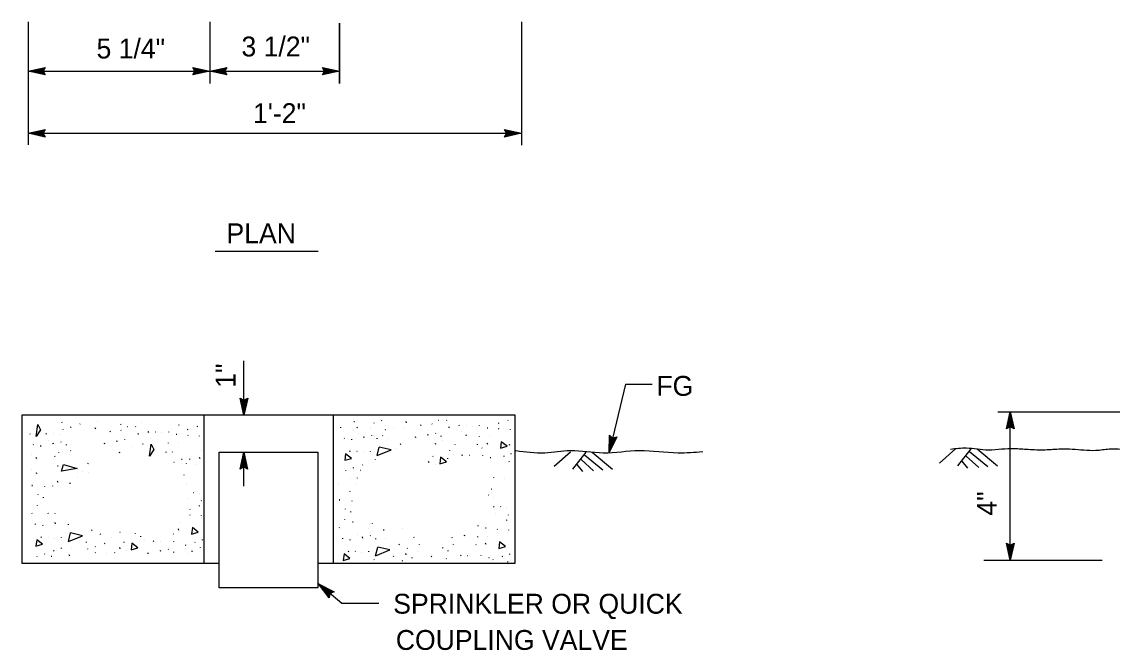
# Model space of a CAD drawing. Extents: x -893 to 867, y -474 to 712.
# Drawn here: x -676.3 to -292.2, y 111.6 to 332.8 of the extents above; entities that cross this region are included whole.
import ezdxf

# ---------------------------------------------------------------- set-up
doc = ezdxf.new("R2010")
doc.units = 0
for name, color, linetype in [('56 Stage 3 Anno', 7, 'Continuous'), ('57 Undefined', 7, 'Continuous'), ('59 Sndwall Anno', 7, 'Continuous'), ('60 Nongeo Data', 7, 'Continuous')]:
    doc.layers.add(name, color=color, linetype=linetype)

msp = doc.modelspace()

# ---------------------------------------------------------------- linework, layer by layer
at = {"layer": '56 Stage 3 Anno'}
for p, q in [((-674.11, 332.83), (-674.11, 289.55)), ((-610, 332.3), (-610, 332.83)), ((-610, 323.99), (-610, 332.3)), ((-564.38, 324.3), (-564.38, 332.3)), ((-564.38, 332.3), (-564.38, 324.3)), ((-500.27, 332.83), (-500.27, 289.4)), ((-610, 311.1), (-610, 324.21)), ((-564.38, 311.1), (-564.38, 324.3)), ((-564.38, 324.3), (-564.38, 311.1)), ((-674.11, 315.44), (-668.11, 316.77)), ((-674.11, 315.44), (-610.08, 315.44)), ((-668.11, 314.1), (-674.11, 315.44)), ((-674.11, 315.44), (-674.11, 315.44)), ((-668.32, 314.46), (-672.73, 315.44)), ((-672.72, 315.45), (-668.34, 316.41)), ((-671.34, 315.44), (-668.52, 316.07)), ((-668.56, 314.82), (-671.34, 315.44)), ((-669.96, 315.44), (-668.75, 315.71)), ((-668.73, 315.16), (-669.96, 315.44)), ((-668.11, 316.77), (-668.91, 315.44)), ((-668.91, 315.44), (-668.11, 314.1)), ((-668.11, 316.77), (-668.11, 316.77)), ((-615.28, 315.44), (-616.08, 316.78)), ((-616.08, 316.78), (-616.08, 316.78)), ((-616.08, 316.78), (-610.08, 315.44)), ((-610.08, 315.44), (-616.08, 314.11)), ((-616.08, 314.11), (-615.28, 315.44)), ((-615.86, 316.43), (-611.46, 315.44)), ((-611.47, 315.44), (-615.84, 314.47)), ((-612.84, 315.44), (-615.67, 314.82)), ((-615.63, 316.07), (-612.84, 315.44)), ((-615.45, 315.72), (-614.22, 315.45)), ((-614.22, 315.45), (-615.43, 315.18)), ((-610.08, 315.44), (-604.08, 316.77)), ((-610.08, 315.44), (-564.41, 315.44)), ((-610.08, 315.44), (-610.08, 315.44)), ((-604.08, 314.1), (-610.08, 315.44)), ((-610.08, 315.44), (-610.08, 315.44)), ((-604.29, 314.46), (-608.7, 315.44)), ((-608.69, 315.45), (-604.31, 316.41)), ((-607.31, 315.44), (-604.49, 316.07)), ((-604.53, 314.82), (-607.31, 315.44)), ((-605.93, 315.44), (-604.72, 315.71)), ((-604.7, 315.16), (-605.93, 315.44)), ((-604.08, 316.77), (-604.88, 315.44)), ((-604.88, 315.44), (-604.08, 314.1)), ((-604.08, 316.77), (-604.08, 316.77)), ((-569.61, 315.44), (-570.41, 316.78)), ((-570.41, 316.78), (-570.41, 316.78)), ((-570.41, 316.78), (-564.41, 315.44)), ((-564.41, 315.44), (-570.41, 314.11)), ((-570.41, 314.11), (-569.61, 315.44)), ((-570.19, 316.43), (-565.79, 315.44)), ((-565.8, 315.44), (-570.18, 314.47)), ((-567.17, 315.44), (-570, 314.82)), ((-569.96, 316.07), (-567.17, 315.44)), ((-569.78, 315.72), (-568.55, 315.45)), ((-568.55, 315.45), (-569.76, 315.18)), ((-564.41, 315.44), (-564.41, 315.44)), ((-668.11, 314.1), (-668.11, 314.1)), ((-616.08, 314.11), (-616.08, 314.11)), ((-604.08, 314.1), (-604.08, 314.1)), ((-570.41, 314.11), (-570.41, 314.11)), ((-674.1, 293.56), (-668.1, 294.89)), ((-674.1, 293.56), (-500.26, 293.56)), ((-668.1, 292.22), (-674.1, 293.56)), ((-674.1, 293.56), (-674.1, 293.56)), ((-668.32, 292.57), (-672.72, 293.56)), ((-672.71, 293.56), (-668.34, 294.53)), ((-671.34, 293.55), (-668.51, 294.18)), ((-668.55, 292.93), (-671.34, 293.55)), ((-669.96, 293.55), (-668.75, 293.82)), ((-668.73, 293.28), (-669.96, 293.55)), ((-668.1, 294.89), (-668.9, 293.56)), ((-668.9, 293.56), (-668.1, 292.22)), ((-668.1, 294.89), (-668.1, 294.89)), ((-668.1, 292.22), (-668.1, 292.22)), ((-505.46, 293.56), (-506.26, 294.9)), ((-506.26, 294.9), (-506.26, 294.9)), ((-506.26, 294.9), (-500.26, 293.56)), ((-500.26, 293.56), (-506.26, 292.23)), ((-506.26, 292.23), (-505.46, 293.56)), ((-506.26, 292.23), (-506.26, 292.23)), ((-506.05, 294.54), (-501.64, 293.56)), ((-501.65, 293.55), (-506.03, 292.59)), ((-503.03, 293.56), (-505.85, 292.93)), ((-505.81, 294.18), (-503.03, 293.56)), ((-505.64, 293.83), (-504.41, 293.56)), ((-504.41, 293.56), (-505.62, 293.29)), ((-500.26, 293.56), (-500.26, 293.56)), ((-598.08, 194.36), (-598.08, 213.41)), ((-463.7, 205.29), (-469.4, 181.15)), ((-463.7, 205.29), (-454.26, 205.29)), ((-598.08, 194.36), (-599.41, 200.36)), ((-599.41, 200.36), (-599.41, 200.36)), ((-599.41, 200.36), (-598.08, 199.56)), ((-598.08, 195.75), (-599.05, 200.12)), ((-598.08, 197.12), (-598.7, 199.95)), ((-598.08, 199.56), (-596.74, 200.36)), ((-596.74, 200.36), (-598.08, 194.36)), ((-597.09, 200.14), (-598.08, 195.74)), ((-597.45, 199.91), (-598.08, 197.12)), ((-597.8, 199.73), (-598.07, 198.5)), ((-596.74, 200.36), (-596.74, 200.36)), ((-598.07, 198.5), (-598.34, 199.71)), ((-598.08, 194.36), (-598.08, 194.36)), ((-332.47, 195.46), (-223.82, 195.46)), ((-329.46, 189.46), (-328.12, 195.46)), ((-329.11, 189.67), (-328.12, 194.08)), ((-328.75, 189.91), (-328.13, 192.69)), ((-328.13, 192.69), (-327.5, 189.87)), ((-328.12, 143.3), (-328.12, 195.46)), ((-328.12, 195.46), (-328.12, 195.46)), ((-328.12, 195.46), (-326.79, 189.46)), ((-328.12, 194.07), (-327.15, 189.69)), ((-328.12, 190.26), (-329.46, 189.46)), ((-329.46, 189.46), (-329.46, 189.46)), ((-328.4, 190.08), (-328.13, 191.31)), ((-328.13, 191.31), (-327.86, 190.1)), ((-326.79, 189.46), (-328.12, 190.26)), ((-326.79, 189.46), (-326.79, 189.46)), ((-469.4, 181.15), (-469.32, 187.3)), ((-466.72, 186.68), (-469.4, 181.15)), ((-469.32, 187.3), (-469.32, 187.3)), ((-469.32, 187.3), (-468.21, 186.21)), ((-469.09, 182.5), (-469.02, 186.98)), ((-467.11, 186.55), (-469.08, 182.49)), ((-468.76, 183.84), (-468.72, 186.73)), ((-467.52, 186.41), (-468.76, 183.84)), ((-468.45, 185.18), (-468.43, 186.42)), ((-467.9, 186.32), (-468.45, 185.18)), ((-468.21, 186.21), (-466.72, 186.68)), ((-466.72, 186.68), (-466.72, 186.68)), ((-599.42, 175.35), (-598.08, 181.35)), ((-598.08, 169.36), (-598.08, 181.35)), ((-598.08, 181.35), (-598.08, 181.35)), ((-598.08, 181.35), (-596.75, 175.35)), ((-469.4, 181.15), (-469.4, 181.15)), ((-599.06, 175.56), (-598.08, 179.97)), ((-598.7, 175.8), (-598.08, 178.58)), ((-598.36, 175.97), (-598.08, 177.2)), ((-598.08, 178.58), (-597.45, 175.76)), ((-598.08, 177.2), (-597.81, 175.99)), ((-598.07, 179.96), (-597.11, 175.58)), ((-598.08, 176.15), (-599.42, 175.35)), ((-599.42, 175.35), (-599.42, 175.35)), ((-596.75, 175.35), (-598.08, 176.15)), ((-596.75, 175.35), (-596.75, 175.35)), ((-328.12, 143.3), (-329.45, 149.3)), ((-329.45, 149.3), (-329.45, 149.3)), ((-329.45, 149.3), (-328.12, 148.5)), ((-328.13, 144.7), (-329.1, 149.07)), ((-328.12, 146.07), (-328.75, 148.89)), ((-328.12, 147.45), (-328.39, 148.66)), ((-328.12, 148.5), (-326.78, 149.3)), ((-326.78, 149.3), (-328.12, 143.3)), ((-327.14, 149.09), (-328.12, 144.68)), ((-327.5, 148.85), (-328.12, 146.07)), ((-327.85, 148.68), (-328.12, 147.45)), ((-326.78, 149.3), (-326.78, 149.3)), ((-337.44, 143.3), (-295.75, 143.3)), ((-328.12, 143.3), (-328.12, 143.3)), ((-563.59, 128), (-571.74, 134.95)), ((-568.05, 130.04), (-571.74, 134.95)), ((-571.74, 134.95), (-571.74, 134.95)), ((-571.74, 134.95), (-566.31, 132.07)), ((-567.98, 130.45), (-570.69, 134.06)), ((-570.68, 134.05), (-566.72, 131.95)), ((-567.92, 130.88), (-569.64, 133.16)), ((-569.64, 133.16), (-567.08, 131.8)), ((-567.83, 131.25), (-568.59, 132.26)), ((-568.59, 132.26), (-567.5, 131.68)), ((-567.78, 131.58), (-568.05, 130.04)), ((-566.31, 132.07), (-567.78, 131.58)), ((-566.31, 132.07), (-566.31, 132.07)), ((-568.05, 130.04), (-568.05, 130.04)), ((-550.55, 128), (-563.59, 128))]:
    msp.add_line(p, q, dxfattribs=at)
at = {"layer": '57 Undefined'}
msp.add_line((-608.18, 252.09), (-571.91, 252.09), dxfattribs=at)
at = {"layer": '59 Sndwall Anno'}
for p, q in [((-649.63, 192.19), (-649.63, 192.19)), ((-559.3, 192.06), (-559.1, 192.06)), ((-549.45, 192.26), (-549.65, 192.4)), ((-540.74, 191.59), (-540.94, 192.06)), ((-529.39, 192.4), (-529.53, 192.4)), ((-526.62, 192.4), (-526.69, 192.6)), ((-504.95, 192.6), (-505.15, 192.47)), ((-671.23, 186.82), (-670.69, 191.07)), ((-669.75, 189.18), (-671.23, 186.82)), ((-670.69, 191.07), (-669.75, 189.18)), ((-662.12, 191.58), (-662.19, 191.85)), ((-661.72, 189.22), (-661.72, 189.35)), ((-658.95, 190.03), (-659.15, 190.16)), ((-655.71, 191.24), (-655.91, 191.11)), ((-652, 190.63), (-652, 190.63)), ((-650.24, 189.35), (-650.44, 189.82)), ((-645.11, 188.4), (-645.31, 188.67)), ((-641.26, 190.97), (-641.46, 191.11)), ((-641.26, 188.95), (-641.4, 189.08)), ((-638.9, 190.16), (-639.03, 190.16)), ((-636.13, 190.16), (-636.2, 190.36)), ((-634.31, 191.58), (-634.31, 191.58)), ((-631.61, 188.27), (-631.81, 188.54)), ((-629.31, 188.4), (-629.25, 188.47)), ((-624.65, 188.47), (-624.65, 188.33)), ((-620.87, 190.7), (-620.94, 190.97)), ((-617.7, 189.15), (-617.9, 189.28)), ((-614.46, 190.36), (-614.66, 190.23)), ((-563.89, 189.9), (-563.96, 190.04)), ((-558.08, 189.84), (-558.29, 190.11)), ((-553.57, 189.63), (-553.57, 189.63)), ((-552.21, 191.46), (-552.21, 191.59)), ((-548.16, 189.16), (-548.36, 189.23)), ((-548.36, 189.23), (-548.16, 189.23)), ((-545.46, 190.04), (-545.46, 190.11)), ((-541.81, 189.64), (-541.81, 189.64)), ((-535.6, 190.64), (-535.81, 190.91)), ((-531.76, 191.19), (-531.89, 191.32)), ((-525.68, 189.97), (-525.88, 190.04)), ((-525.88, 190.04), (-525.68, 190.04)), ((-522.1, 190.51), (-522.3, 190.78)), ((-521.56, 188.41), (-521.56, 188.41)), ((-519.81, 190.64), (-519.74, 190.71)), ((-517.58, 190.3), (-517.58, 190.3)), ((-515.15, 190.71), (-515.15, 190.57)), ((-512.38, 189.9), (-512.18, 189.9)), ((-508.19, 191.39), (-508.39, 191.52)), ((-508.19, 189.36), (-508.33, 189.5)), ((-504.21, 189.16), (-504.21, 189.23)), ((-673.4, 187.66), (-673.46, 187.8)), ((-667.59, 187.6), (-667.8, 187.87)), ((-667.05, 185.5), (-667.05, 185.5)), ((-665.3, 187.73), (-665.23, 187.8)), ((-665.16, 184.08), (-665.3, 184.49)), ((-663.07, 187.39), (-663.07, 187.39)), ((-662.46, 184.83), (-662.53, 184.96)), ((-647.07, 184.15), (-647.14, 184.42)), ((-642.68, 184.89), (-642.81, 185.3)), ((-639.98, 185.64), (-640.05, 185.77)), ((-635.19, 187.73), (-635.39, 187.8)), ((-635.39, 187.8), (-635.19, 187.8)), ((-631.07, 186.18), (-631.07, 186.18)), ((-627.09, 188.07), (-627.09, 188.07)), ((-624.59, 184.42), (-624.59, 184.62)), ((-621.88, 187.66), (-621.68, 187.66)), ((-621.08, 184.62), (-621.08, 184.62)), ((-617.7, 187.12), (-617.83, 187.26)), ((-613.71, 186.92), (-613.71, 186.99)), ((-562.67, 186.05), (-562.74, 186.25)), ((-560.05, 185.58), (-560.11, 185.85)), ((-557.55, 187.74), (-557.55, 187.74)), ((-555.66, 186.32), (-555.79, 186.73)), ((-552.96, 187.07), (-553.02, 187.2)), ((-551.07, 185.98), (-551.07, 186.19)), ((-549.18, 187.07), (-549.24, 187.2)), ((-547.55, 186.19), (-547.55, 186.19)), ((-537.56, 186.39), (-537.63, 186.66)), ((-533.17, 187.13), (-533.31, 187.54)), ((-530.48, 187.88), (-530.54, 188.01)), ((-528.58, 186.79), (-528.58, 187)), ((-528.04, 185.38), (-528.04, 185.38)), ((-519.67, 187), (-519.81, 187.4)), ((-515.08, 186.66), (-515.08, 186.86)), ((-512.18, 184.03), (-512.38, 184.5)), ((-511.57, 186.86), (-511.57, 186.86)), ((-507.45, 184.98), (-507.72, 182.68)), ((-505.35, 183.36), (-507.45, 184.98)), ((-672.18, 183.82), (-672.25, 184.02)), ((-669.55, 183.34), (-669.62, 183.61)), ((-663.35, 181.33), (-663.35, 181.19)), ((-660.57, 183.75), (-660.57, 183.95)), ((-659.16, 181.93), (-659.09, 181.8)), ((-641.75, 180.99), (-641.95, 181.26)), ((-637.55, 183.14), (-637.55, 183.14)), ((-633.57, 184.02), (-633.64, 184.28)), ((-631.29, 179.87), (-630.75, 184.13)), ((-629.81, 182.24), (-631.29, 179.87)), ((-630.75, 184.13), (-629.81, 182.24)), ((-625.41, 181.12), (-625.48, 181.39)), ((-623.18, 181.33), (-623.31, 181.46)), ((-612.92, 181.73), (-612.92, 181.73)), ((-562.27, 180.72), (-562.54, 178.43)), ((-560.18, 179.1), (-562.27, 180.72)), ((-560.58, 181.46), (-560.79, 181.73)), ((-558.29, 181.6), (-558.22, 181.66)), ((-556.06, 181.26), (-556.06, 181.26)), ((-553.63, 181.66), (-553.63, 181.53)), ((-551.14, 180.11), (-550.39, 183.09)), ((-551.14, 180.11), (-546.14, 182.14)), ((-546.14, 182.14), (-550.39, 183.09)), ((-544.72, 182.54), (-544.72, 182.54)), ((-542.76, 183.96), (-542.97, 184.23)), ((-530.48, 184.03), (-530.54, 184.3)), ((-525.54, 181.73), (-525.54, 181.93)), ((-523.66, 183.89), (-523.66, 184.03)), ((-515.75, 183.89), (-515.82, 184.09)), ((-514.2, 182.81), (-514.13, 182.68)), ((-507.72, 182.68), (-505.35, 183.36)), ((-506.37, 184.23), (-506.37, 184.23)), ((-504.41, 183.63), (-504.55, 184.03)), ((-503.87, 180.58), (-503.87, 180.79)), ((-672.94, 180.38), (-672.94, 180.38)), ((-671.05, 178.96), (-671.19, 179.36)), ((-664.57, 179.7), (-664.64, 179.84)), ((-662.32, 174.61), (-661.64, 176.97)), ((-661.64, 176.97), (-656.84, 175.55)), ((-652.82, 177.14), (-653.02, 177.27)), ((-622.78, 177.81), (-622.58, 177.81)), ((-619.87, 178.76), (-620.01, 178.76)), ((-618.25, 177.34), (-618.25, 177.41)), ((-617.1, 178.76), (-617.17, 178.96)), ((-614.61, 176.94), (-614.61, 176.94)), ((-613.53, 178.9), (-613.73, 179.36)), ((-562.54, 178.43), (-560.18, 179.1)), ((-556.13, 176.87), (-556.33, 176.74)), ((-551.67, 178.69), (-551.74, 178.83)), ((-532.84, 177.48), (-533.04, 177.95)), ((-531.35, 179.77), (-531.55, 179.91)), ((-530.68, 177), (-530.68, 177)), ((-528.78, 179.51), (-529.05, 177.21)), ((-529.05, 177.21), (-526.69, 177.88)), ((-526.69, 177.88), (-528.78, 179.51)), ((-526.22, 178.97), (-526.29, 179.17)), ((-524.39, 180.38), (-524.39, 180.38)), ((-521.02, 180.04), (-521.22, 180.31)), ((-518.72, 180.18), (-518.66, 180.24)), ((-514.06, 180.24), (-514.06, 180.11)), ((-511.3, 179.44), (-511.1, 179.44)), ((-506.43, 179.84), (-506.64, 179.71)), ((-504.54, 177.82), (-504.61, 178.02)), ((-672.87, 175.05), (-672.87, 175.05)), ((-670.98, 173.63), (-671.12, 174.03)), ((-663.69, 176.53), (-663.49, 176.53)), ((-656.84, 175.55), (-662.32, 174.61)), ((-654.98, 174.58), (-654.91, 174.64)), ((-652.75, 174.24), (-652.75, 174.24)), ((-619.26, 173.35), (-619.06, 173.35)), ((-562.14, 174.85), (-562.14, 174.98)), ((-559.37, 175.65), (-559.57, 175.79)), ((-557.01, 174.85), (-557.14, 174.85)), ((-672.54, 169.51), (-672.74, 169.58)), ((-672.74, 169.58), (-672.54, 169.58)), ((-668.21, 169.1), (-668.21, 169.17)), ((-665.51, 169.44), (-665.44, 169.31)), ((-663.49, 170.66), (-663.69, 171.13)), ((-659.23, 170.19), (-659.3, 170.46)), ((-656.74, 172.35), (-656.74, 172.35)), ((-618.46, 170.32), (-618.46, 170.32)), ((-564.63, 170.01), (-564.63, 170.01)), ((-560.65, 171.9), (-560.65, 171.9)), ((-558.28, 169.74), (-558.28, 169.74)), ((-558.22, 172.31), (-558.22, 172.17)), ((-510.01, 172.31), (-510.01, 172.38)), ((-506.36, 171.91), (-506.36, 171.91)), ((-670.51, 166.27), (-670.57, 166.41)), ((-668.62, 165.19), (-668.62, 165.39)), ((-615.89, 167.08), (-615.82, 167.14)), ((-613.66, 166.74), (-613.66, 166.74)), ((-560.71, 167.52), (-560.92, 167.38)), ((-511.83, 166.16), (-511.9, 166.3)), ((-510.82, 168.25), (-511.02, 168.32)), ((-511.02, 168.32), (-510.82, 168.32)), ((-510.21, 165.28), (-510.21, 165.28)), ((-670.84, 162.62), (-670.84, 162.48)), ((-617.64, 164.85), (-617.64, 164.85)), ((-613.73, 162.35), (-613.93, 162.22)), ((-613.05, 164.18), (-613.12, 164.31)), ((-564.3, 164.48), (-564.5, 164.55)), ((-564.5, 164.55), (-564.3, 164.55)), ((-562.27, 161.24), (-562.33, 161.37)), ((-559.97, 164.07), (-559.97, 164.14)), ((-509.94, 161.91), (-510.14, 162.18)), ((-507.65, 162.05), (-507.58, 162.11)), ((-505.42, 161.71), (-505.42, 161.71)), ((-672.67, 159.65), (-672.73, 159.79)), ((-666.86, 159.59), (-667.07, 159.86)), ((-664.57, 159.72), (-664.5, 159.79)), ((-616.97, 161.14), (-617.17, 161.27)), ((-616.97, 159.11), (-617.1, 159.25)), ((-612.98, 158.91), (-612.98, 158.98)), ((-562.6, 157.59), (-562.6, 157.45)), ((-560.38, 160.16), (-560.38, 160.36)), ((-509.4, 159.82), (-509.4, 159.82)), ((-504.81, 159.14), (-504.88, 159.28)), ((-671.45, 155.81), (-671.52, 156.01)), ((-668.82, 155.33), (-668.89, 155.6)), ((-664.43, 156.07), (-664.57, 156.48)), ((-659.84, 155.74), (-659.84, 155.94)), ((-651.54, 153.71), (-651.74, 153.98)), ((-620.95, 153.78), (-621.15, 154.25)), ((-620.35, 156.61), (-620.35, 156.61)), ((-616.22, 154.73), (-616.5, 152.43)), ((-614.13, 153.11), (-616.22, 154.73)), ((-615.14, 153.98), (-615.14, 153.98)), ((-564.43, 154.62), (-564.49, 154.75)), ((-559.83, 156.78), (-559.63, 156.78)), ((-554.1, 154.35), (-554.1, 154.35)), ((-552.75, 156.18), (-552.75, 156.31)), ((-548.7, 153.88), (-548.9, 153.95)), ((-548.9, 153.95), (-548.7, 153.95)), ((-542.35, 154.35), (-542.35, 154.35)), ((-515.68, 155.43), (-515.68, 155.29)), ((-512.91, 154.62), (-512.71, 154.62)), ((-508.73, 154.08), (-508.86, 154.22)), ((-505.49, 157.32), (-505.69, 157.19)), ((-504.74, 153.88), (-504.74, 153.95)), ((-671.05, 150.47), (-671.32, 148.18)), ((-668.96, 148.85), (-671.05, 150.47)), ((-669.36, 151.21), (-669.56, 151.48)), ((-667.07, 151.35), (-667, 151.41)), ((-664.84, 151.01), (-664.84, 151.01)), ((-662.41, 151.41), (-662.41, 151.28)), ((-659.91, 149.86), (-659.17, 152.84)), ((-659.91, 149.86), (-654.91, 151.89)), ((-654.91, 151.89), (-659.17, 152.84)), ((-648.77, 152.49), (-648.63, 152.43)), ((-644.65, 151.35), (-644.65, 151.35)), ((-641.82, 153.1), (-641.62, 153.1)), ((-636.21, 152.56), (-636.27, 152.7)), ((-634.32, 151.48), (-634.32, 151.69)), ((-633.17, 150.13), (-633.17, 150.13)), ((-629.79, 149.79), (-630, 150.06)), ((-627.5, 149.93), (-627.43, 149.99)), ((-622.98, 152.56), (-622.91, 152.43)), ((-622.84, 149.99), (-622.84, 149.86)), ((-616.5, 152.43), (-614.13, 153.11)), ((-612.64, 150.33), (-612.64, 150.54)), ((-563.21, 150.77), (-563.28, 150.97)), ((-560.58, 150.3), (-560.65, 150.57)), ((-558.08, 152.46), (-558.08, 152.46)), ((-556.19, 151.04), (-556.32, 151.45)), ((-553.49, 151.79), (-553.56, 151.92)), ((-551.6, 150.7), (-551.6, 150.91)), ((-548.09, 150.91), (-548.09, 150.91)), ((-538.1, 151.11), (-538.17, 151.38)), ((-524.59, 150.97), (-524.66, 151.24)), ((-520.21, 151.72), (-520.34, 152.12)), ((-515.62, 151.38), (-515.62, 151.58)), ((-512.1, 151.58), (-512.1, 151.58)), ((-671.32, 148.18), (-668.96, 148.85)), ((-664.91, 146.62), (-665.11, 146.49)), ((-662.34, 147.36), (-662.34, 147.57)), ((-658.83, 147.57), (-658.83, 147.57)), ((-653.5, 149.46), (-653.57, 149.73)), ((-653.09, 147.1), (-653.09, 147.23)), ((-650.32, 147.9), (-650.52, 148.04)), ((-650.32, 145.88), (-650.46, 146.01)), ((-647.08, 149.12), (-647.29, 148.99)), ((-643.64, 146.01), (-643.57, 145.88)), ((-641.62, 147.23), (-641.82, 147.7)), ((-640.12, 149.53), (-640.32, 149.66)), ((-639.45, 146.75), (-639.45, 146.75)), ((-637.56, 149.26), (-637.83, 146.96)), ((-637.83, 146.96), (-635.47, 147.64)), ((-635.47, 147.64), (-637.56, 149.26)), ((-627.36, 146.28), (-627.5, 146.69)), ((-624.67, 147.03), (-624.73, 147.16)), ((-622.78, 145.94), (-622.78, 146.15)), ((-618.45, 148.38), (-618.65, 148.51)), ((-616.16, 146.35), (-616.36, 146.42)), ((-616.36, 146.42), (-616.16, 146.42)), ((-615.21, 149.59), (-615.41, 149.46)), ((-613.32, 147.57), (-613.39, 147.77)), ((-561.12, 146.18), (-561.32, 146.45)), ((-558.82, 146.31), (-558.76, 146.38)), ((-556.6, 145.98), (-556.6, 145.98)), ((-554.16, 146.38), (-554.16, 146.25)), ((-551.67, 144.83), (-550.93, 147.81)), ((-551.67, 144.83), (-546.67, 146.86)), ((-546.67, 146.86), (-550.93, 147.81)), ((-545.26, 147.26), (-545.26, 147.26)), ((-543.3, 148.68), (-543.5, 148.95)), ((-540.53, 147.46), (-540.39, 147.4)), ((-536.41, 146.31), (-536.41, 146.31)), ((-536.34, 148.88), (-536.34, 148.74)), ((-527.97, 147.53), (-528.03, 147.67)), ((-526.08, 146.45), (-526.08, 146.65)), ((-524.19, 148.61), (-524.19, 148.75)), ((-516.29, 148.61), (-516.36, 148.81)), ((-512.71, 148.75), (-512.91, 149.22)), ((-507.98, 149.7), (-508.25, 147.4)), ((-508.25, 147.4), (-505.89, 148.07)), ((-505.89, 148.07), (-507.98, 149.7)), ((-506.9, 148.95), (-506.9, 148.95)), ((-670.92, 144.6), (-670.92, 144.73)), ((-668.15, 145.41), (-668.35, 145.54)), ((-665.78, 144.6), (-665.92, 144.6)), ((-659.44, 144.73), (-659.64, 145.2)), ((-646.34, 145.67), (-646.34, 145.74)), ((-631.75, 145.54), (-631.82, 145.81)), ((-617.78, 145.61), (-617.78, 145.61)), ((-562.8, 145.44), (-563.08, 143.15)), ((-563.08, 143.15), (-560.71, 143.82)), ((-560.71, 143.82), (-562.8, 145.44)), ((-552.21, 143.41), (-552.27, 143.55)), ((-545.26, 144.42), (-545.33, 144.69)), ((-542.08, 142.87), (-542.28, 143.01)), ((-540.87, 145.17), (-541, 145.57)), ((-538.84, 144.09), (-539.05, 143.95)), ((-531.88, 144.49), (-532.08, 144.63)), ((-526.75, 143.69), (-526.82, 143.89)), ((-521.55, 144.76), (-521.76, 145.03)), ((-519.26, 144.9), (-519.19, 144.96)), ((-514.6, 144.96), (-514.6, 144.83)), ((-511.63, 144.09), (-511.83, 144.15)), ((-511.83, 144.15), (-511.63, 144.15)), ((-510.21, 143.35), (-510.41, 143.48)), ((-506.97, 144.56), (-507.17, 144.43)), ((-505.08, 142.54), (-505.15, 142.74)), ((-504.4, 145.3), (-504.4, 145.51))]:
    msp.add_line(p, q, dxfattribs=at)
at = {"layer": '60 Nongeo Data'}
for p, q in [((-502.47, 194.36), (-676.31, 194.36)), ((-676.31, 194.36), (-676.31, 142.21)), ((-612.2, 194.36), (-612.2, 142.21)), ((-566.58, 194.37), (-566.58, 142.21)), ((-502.47, 142.21), (-502.47, 194.36)), ((-483.03, 181.3), (-488.74, 176.22)), ((-477.63, 181.26), (-482.33, 175.28)), ((-475.43, 181.24), (-468.23, 175.3)), ((-347.4, 182.48), (-353.1, 177.4)), ((-342, 182.44), (-346.7, 176.46)), ((-342.46, 181.54), (-336.02, 176.24)), ((-339.8, 182.42), (-332.59, 176.48)), ((-480.83, 177), (-478.77, 174.47)), ((-479.27, 178.71), (-474.87, 174.71)), ((-478.09, 180.36), (-471.65, 175.06)), ((-345.2, 178.18), (-343.14, 175.65)), ((-343.64, 179.89), (-339.24, 175.89)), ((-676.31, 142.21), (-606.77, 142.21)), ((-572, 142.21), (-502.47, 142.21))]:
    msp.add_line(p, q, dxfattribs=at)
msp.add_lwpolyline([(-606.77, 133.51), (-606.77, 181.32), (-572, 181.32), (-572, 133.51)], close=True, dxfattribs=at)
for points in [[(-502.29, 181.86), (-492.12, 181.08), (-483.05, 181.9), (-471.51, 181.08), (-458.72, 181.9), (-445.12, 181.08), (-436.46, 181.49)], [(-349.19, 182.37), (-343.48, 182.78), (-339.72, 182.44), (-335.76, 182.08), (-331.16, 182.44), (-326.85, 182.57), (-321.84, 182.3), (-315.78, 182.15), (-310.35, 182.44), (-302.21, 182.08), (-297.97, 181.94), (-293.23, 182.44), (-288.99, 182.37)]]:
    msp.add_spline(points, degree=3, dxfattribs=at)

# ---------------------------------------------------------------- texts
at = {"layer": '57 Undefined'}
for s, p in [('5 1/4"', (-649.98, 319.92)), ('3 1/2"', (-598.93, 320.64)), ('1\'-2" ', (-594.86, 297.16)), ('PLAN', (-604.2, 254.85)), ('FG', (-452.78, 201.14)), ('SPRINKLER OR QUICK', (-545.47, 124.42)), ('COUPLING VALVE', (-544.56, 111.67))]:
    msp.add_text(s, height=7, dxfattribs=at).set_placement(p)
for s, p in [('1"', (-601.03, 203.97)), ('4"', (-332.86, 158.94))]:
    msp.add_text(s, height=7, rotation=90, dxfattribs=at).set_placement(p)

doc.saveas('drawing.dxf')
